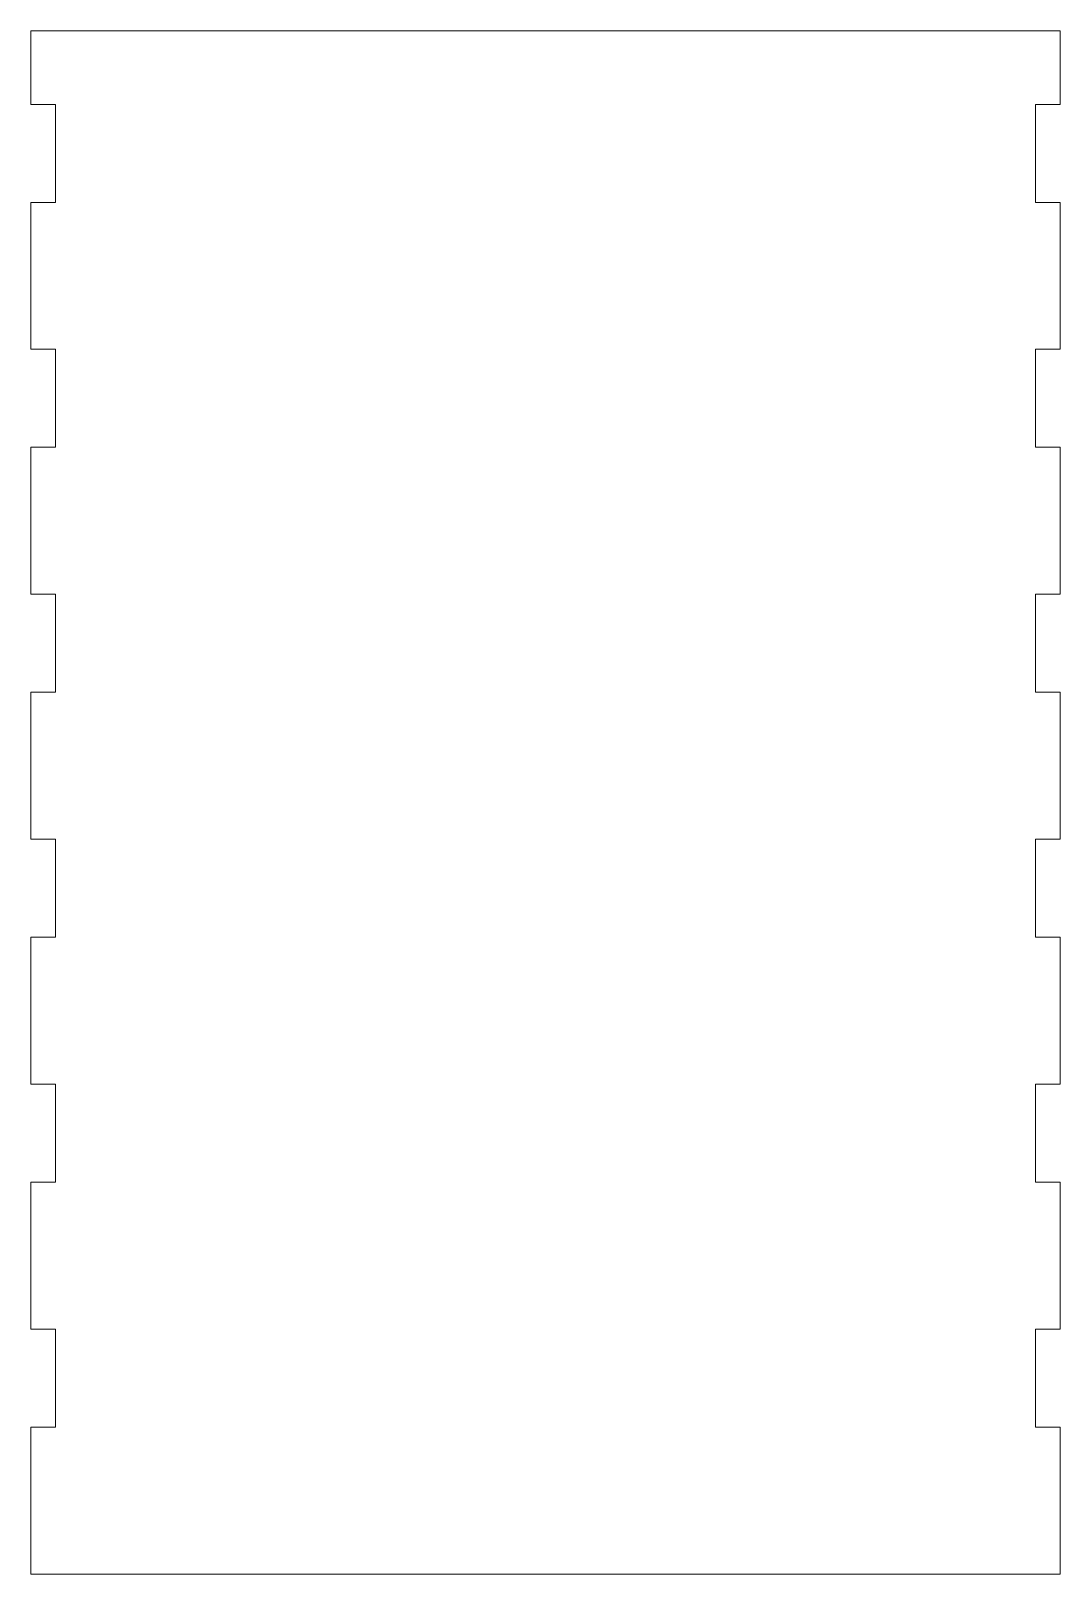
# Model space of a CAD drawing. Header units: inches. Extents: x -0.12 to 5.12, y -0.03 to 7.84.
import ezdxf

# ---------------------------------------------------------------- set-up
doc = ezdxf.new("R2010")
doc.units = ezdxf.units.IN
doc.header["$MEASUREMENT"] = 0

msp = doc.modelspace()

# ---------------------------------------------------------------- linework, layer by layer
at = {"color": 7, "linetype": 'Continuous', "lineweight": 15}
for p, q in [((-0.125, 7.845), (-0.125, 7.47)), ((5.125, 7.845), (-0.125, 7.845)), ((5.125, 7.47), (5.125, 7.845)), ((-0.125, 7.47), (0, 7.47)), ((0, 7.47), (0, 6.97)), ((5, 6.97), (5, 7.47)), ((5, 7.47), (5.125, 7.47)), ((0, 6.97), (-0.125, 6.97)), ((-0.125, 6.97), (-0.125, 6.22)), ((5.125, 6.97), (5, 6.97)), ((5.125, 6.22), (5.125, 6.97)), ((-0.125, 6.22), (0, 6.22)), ((0, 6.22), (0, 5.72)), ((5, 5.72), (5, 6.22)), ((5, 6.22), (5.125, 6.22)), ((0, 5.72), (-0.125, 5.72)), ((-0.125, 5.72), (-0.125, 4.97)), ((5.125, 5.72), (5, 5.72)), ((5.125, 4.97), (5.125, 5.72)), ((-0.125, 4.97), (0, 4.97)), ((0, 4.97), (0, 4.47)), ((5, 4.47), (5, 4.97)), ((5, 4.97), (5.125, 4.97)), ((0, 4.47), (-0.125, 4.47)), ((-0.125, 4.47), (-0.125, 3.72)), ((5.125, 4.47), (5, 4.47)), ((5.125, 3.72), (5.125, 4.47)), ((-0.125, 3.72), (0, 3.72)), ((0, 3.72), (0, 3.22)), ((5, 3.22), (5, 3.72)), ((5, 3.72), (5.125, 3.72)), ((0, 3.22), (-0.125, 3.22)), ((-0.125, 3.22), (-0.125, 2.47)), ((5.125, 3.22), (5, 3.22)), ((5.125, 2.47), (5.125, 3.22)), ((-0.125, 2.47), (0, 2.47)), ((0, 2.47), (0, 1.97)), ((5, 1.97), (5, 2.47)), ((5, 2.47), (5.125, 2.47)), ((0, 1.97), (-0.125, 1.97)), ((-0.125, 1.97), (-0.125, 1.22)), ((5.125, 1.97), (5, 1.97)), ((5.125, 1.22), (5.125, 1.97)), ((-0.125, 1.22), (0, 1.22)), ((0, 1.22), (0, 0.72)), ((5, 0.72), (5, 1.22)), ((5, 1.22), (5.125, 1.22)), ((0, 0.72), (-0.125, 0.72)), ((-0.125, 0.72), (-0.125, -0.03)), ((5.125, 0.72), (5, 0.72)), ((5.125, -0.03), (5.125, 0.72)), ((-0.125, -0.03), (5.125, -0.03))]:
    msp.add_line(p, q, dxfattribs=at)

doc.saveas('drawing.dxf')
